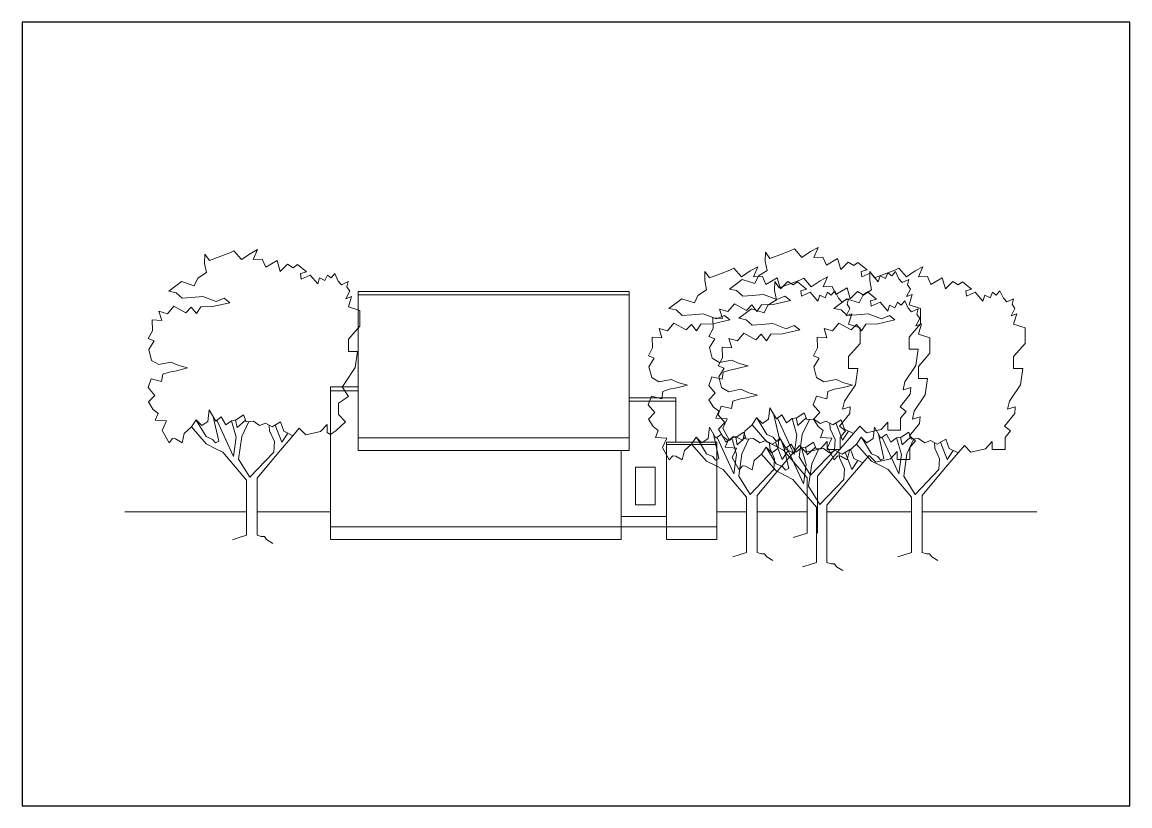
# Model space of a CAD drawing. Header units: millimetres. Extents: x 2902 to 15554, y -1771 to 10617.
# Drawn here: x 13741.16 to 13770.86, y 10595.76 to 10616.76 of the extents above; entities that cross this region are included whole.
import ezdxf

# ---------------------------------------------------------------- set-up
doc = ezdxf.new("R2010")
doc.units = ezdxf.units.MM
doc.layers.get('0').update_dxf_attribs({"lineweight": 5})
doc.layers.add('muri', color=1, linetype='Continuous', lineweight=9)
doc.layers.add('squadratura', color=7, linetype='Continuous', plot=False)

msp = doc.modelspace()

# ---------------------------------------------------------------- linework, layer by layer
for p, q in [((13748.622, 10610.028), (13748.779, 10610.073)), ((13763.654, 10610.085), (13763.811, 10610.129)), ((13763.672, 10609.935), (13763.654, 10610.085)), ((13763.908, 10610.044), (13763.672, 10609.935)), ((13764.113, 10609.807), (13763.908, 10610.044)), ((13764.372, 10610.043), (13764.308, 10609.893)), ((13764.472, 10609.965), (13764.372, 10610.043)), ((13764.572, 10610.083), (13764.472, 10609.965)), ((13764.663, 10609.883), (13764.572, 10610.083)), ((13748.64, 10609.879), (13748.622, 10610.028)), ((13748.876, 10609.987), (13748.64, 10609.879)), ((13749.081, 10609.751), (13748.876, 10609.987)), ((13749.131, 10609.909), (13749.081, 10609.751)), ((13749.276, 10609.836), (13749.131, 10609.909)), ((13749.34, 10609.987), (13749.276, 10609.836)), ((13749.44, 10609.909), (13749.34, 10609.987)), ((13749.54, 10610.027), (13749.44, 10609.909)), ((13749.631, 10609.827), (13749.54, 10610.027)), ((13749.722, 10609.726), (13749.631, 10609.827)), ((13749.9, 10609.813), (13749.722, 10609.726)), ((13749.867, 10609.668), (13749.9, 10609.813)), ((13764.163, 10609.966), (13764.113, 10609.807)), ((13764.308, 10609.893), (13764.163, 10609.966)), ((13764.754, 10609.783), (13764.663, 10609.883)), ((13764.932, 10609.87), (13764.754, 10609.783)), ((13764.899, 10609.724), (13764.932, 10609.87)), ((13749.836, 10609.353), (13749.94, 10609.553)), ((13749.94, 10609.553), (13749.867, 10609.668)), ((13762.033, 10609.566), (13762.19, 10609.611)), ((13762.051, 10609.417), (13762.033, 10609.566)), ((13762.287, 10609.525), (13762.051, 10609.417)), ((13762.492, 10609.289), (13762.287, 10609.525)), ((13762.542, 10609.447), (13762.492, 10609.289)), ((13762.687, 10609.374), (13762.542, 10609.447)), ((13762.751, 10609.525), (13762.687, 10609.374)), ((13762.851, 10609.447), (13762.751, 10609.525)), ((13762.951, 10609.565), (13762.851, 10609.447)), ((13763.042, 10609.365), (13762.951, 10609.565)), ((13764.868, 10609.41), (13764.972, 10609.61)), ((13765.022, 10609.464), (13764.868, 10609.41)), ((13764.972, 10609.61), (13764.899, 10609.724)), ((13765.022, 10609.464), (13764.936, 10609.188)), ((13766.457, 10609.566), (13766.614, 10609.611)), ((13766.475, 10609.417), (13766.457, 10609.566)), ((13766.711, 10609.525), (13766.475, 10609.417)), ((13766.916, 10609.289), (13766.711, 10609.525)), ((13766.966, 10609.447), (13766.916, 10609.289)), ((13767.111, 10609.374), (13766.966, 10609.447)), ((13767.175, 10609.525), (13767.111, 10609.374)), ((13767.275, 10609.447), (13767.175, 10609.525)), ((13767.375, 10609.565), (13767.275, 10609.447)), ((13767.466, 10609.365), (13767.375, 10609.565)), ((13749.99, 10609.408), (13749.836, 10609.353)), ((13749.99, 10609.408), (13749.904, 10609.132)), ((13763.133, 10609.265), (13763.042, 10609.365)), ((13763.311, 10609.351), (13763.133, 10609.265)), ((13763.278, 10609.206), (13763.311, 10609.351)), ((13763.351, 10609.091), (13763.278, 10609.206)), ((13763.905, 10609.299), (13764.062, 10609.344)), ((13763.923, 10609.15), (13763.905, 10609.299)), ((13764.159, 10609.259), (13763.923, 10609.15)), ((13764.364, 10609.022), (13764.159, 10609.259)), ((13764.414, 10609.18), (13764.364, 10609.022)), ((13764.559, 10609.107), (13764.414, 10609.18)), ((13764.623, 10609.258), (13764.559, 10609.107)), ((13764.723, 10609.18), (13764.623, 10609.258)), ((13764.823, 10609.298), (13764.723, 10609.18)), ((13764.914, 10609.098), (13764.823, 10609.298)), ((13764.936, 10609.188), (13765.245, 10609.092)), ((13767.557, 10609.265), (13767.466, 10609.365)), ((13767.735, 10609.351), (13767.557, 10609.265)), ((13767.702, 10609.206), (13767.735, 10609.351)), ((13767.775, 10609.091), (13767.702, 10609.206)), ((13749.904, 10609.132), (13750.213, 10609.035)), ((13750.213, 10609.035), (13750.213, 10608.618)), ((13763.247, 10608.892), (13763.351, 10609.091)), ((13763.401, 10608.946), (13763.247, 10608.892)), ((13763.401, 10608.946), (13763.315, 10608.67)), ((13765.005, 10608.998), (13764.914, 10609.098)), ((13765.183, 10609.085), (13765.005, 10608.998)), ((13765.15, 10608.939), (13765.183, 10609.085)), ((13765.223, 10608.825), (13765.15, 10608.939)), ((13765.245, 10609.092), (13765.245, 10608.675)), ((13767.671, 10608.892), (13767.775, 10609.091)), ((13767.825, 10608.946), (13767.671, 10608.892)), ((13767.825, 10608.946), (13767.739, 10608.67)), ((13750.213, 10608.618), (13749.904, 10608.269)), ((13763.315, 10608.67), (13763.624, 10608.573)), ((13763.624, 10608.573), (13763.624, 10608.156)), ((13765.245, 10608.675), (13764.936, 10608.325)), ((13765.119, 10608.625), (13765.223, 10608.825)), ((13765.273, 10608.679), (13765.119, 10608.625)), ((13765.273, 10608.679), (13765.187, 10608.403)), ((13767.739, 10608.67), (13768.048, 10608.573)), ((13768.048, 10608.573), (13768.048, 10608.156)), ((13749.904, 10608.269), (13749.904, 10607.94)), ((13764.936, 10608.325), (13764.936, 10607.997)), ((13765.187, 10608.403), (13765.496, 10608.306)), ((13765.496, 10608.306), (13765.496, 10607.889)), ((13763.624, 10608.156), (13763.315, 10607.807)), ((13764.936, 10607.997), (13765.183, 10607.997)), ((13765.183, 10607.997), (13765.121, 10607.565)), ((13768.048, 10608.156), (13767.739, 10607.807)), ((13749.904, 10607.94), (13750.151, 10607.94)), ((13750.151, 10607.94), (13750.089, 10607.509)), ((13763.315, 10607.807), (13763.315, 10607.478)), ((13765.496, 10607.889), (13765.187, 10607.54)), ((13767.739, 10607.807), (13767.739, 10607.478)), ((13750.089, 10607.509), (13749.791, 10607.065)), ((13763.315, 10607.478), (13763.562, 10607.478)), ((13763.562, 10607.478), (13763.5, 10607.047)), ((13765.121, 10607.565), (13764.823, 10607.122)), ((13765.187, 10607.54), (13765.187, 10607.211)), ((13767.739, 10607.478), (13767.986, 10607.478)), ((13767.986, 10607.478), (13767.924, 10607.047)), ((13749.791, 10607.065), (13749.739, 10606.987)), ((13764.777, 10606.909), (13764.823, 10607.122)), ((13765.187, 10607.211), (13765.434, 10607.211)), ((13765.434, 10607.211), (13765.372, 10606.78)), ((13749.739, 10606.987), (13749.91, 10606.735)), ((13763.5, 10607.047), (13763.202, 10606.604)), ((13764.968, 10606.794), (13764.696, 10606.459)), ((13764.983, 10606.976), (13764.777, 10606.909)), ((13764.968, 10606.794), (13764.983, 10606.976)), ((13765.372, 10606.78), (13765.074, 10606.337)), ((13767.924, 10607.047), (13767.626, 10606.604)), ((13749.91, 10606.735), (13749.641, 10606.552)), ((13749.641, 10606.552), (13749.641, 10606.248)), ((13763.157, 10606.391), (13763.202, 10606.604)), ((13767.58, 10606.391), (13767.626, 10606.604)), ((13746.138, 10606.066), (13746.175, 10606.375)), ((13746.175, 10606.375), (13746.347, 10606.074)), ((13746.347, 10606.074), (13746.493, 10606.187)), ((13746.493, 10606.187), (13746.616, 10605.969)), ((13746.893, 10606.105), (13747.093, 10606.237)), ((13747.093, 10606.237), (13747.162, 10606.055)), ((13749.641, 10606.248), (13749.823, 10606.049)), ((13761.17, 10606.122), (13761.206, 10606.431)), ((13761.206, 10606.431), (13761.379, 10606.131)), ((13761.379, 10606.131), (13761.524, 10606.244)), ((13761.524, 10606.244), (13761.648, 10606.025)), ((13761.925, 10606.162), (13762.125, 10606.294)), ((13762.125, 10606.294), (13762.193, 10606.112)), ((13763.347, 10606.276), (13763.075, 10605.941)), ((13763.362, 10606.458), (13763.157, 10606.391)), ((13763.347, 10606.276), (13763.362, 10606.458)), ((13764.696, 10606.459), (13764.856, 10606.329)), ((13764.856, 10606.329), (13764.711, 10606.151)), ((13765.029, 10606.124), (13765.074, 10606.337)), ((13765.234, 10606.191), (13765.029, 10606.124)), ((13765.219, 10606.009), (13765.234, 10606.191)), ((13767.771, 10606.276), (13767.499, 10605.941)), ((13767.786, 10606.458), (13767.58, 10606.391)), ((13767.771, 10606.276), (13767.786, 10606.458)), ((13745.501, 10605.743), (13745.697, 10605.915)), ((13745.697, 10605.915), (13745.819, 10606.106)), ((13745.697, 10605.915), (13746.093, 10605.465)), ((13745.819, 10606.106), (13745.974, 10605.952)), ((13745.974, 10605.952), (13746.138, 10606.066)), ((13746.616, 10605.969), (13746.771, 10606.083)), ((13746.771, 10606.083), (13746.893, 10606.105)), ((13747.162, 10606.055), (13747.356, 10606.068)), ((13747.356, 10606.068), (13747.525, 10605.955)), ((13747.525, 10605.955), (13747.68, 10606.013)), ((13747.68, 10606.013), (13747.858, 10605.918)), ((13747.858, 10605.918), (13748.085, 10606.049)), ((13748.085, 10606.049), (13748.176, 10605.799)), ((13748.416, 10605.681), (13748.589, 10605.881)), ((13748.589, 10605.881), (13748.762, 10605.702)), ((13749.335, 10605.985), (13749.153, 10605.793)), ((13749.335, 10605.77), (13749.335, 10605.985)), ((13749.823, 10606.049), (13749.576, 10605.824)), ((13759.549, 10605.604), (13759.586, 10605.913)), ((13759.586, 10605.913), (13759.758, 10605.613)), ((13760.533, 10605.799), (13760.729, 10605.972)), ((13760.729, 10605.972), (13760.851, 10606.163)), ((13760.729, 10605.972), (13761.125, 10605.521)), ((13760.851, 10606.163), (13761.006, 10606.008)), ((13761.006, 10606.008), (13761.17, 10606.122)), ((13761.648, 10606.025), (13761.802, 10606.14)), ((13761.802, 10606.14), (13761.925, 10606.162)), ((13762.193, 10606.112), (13762.388, 10606.125)), ((13762.388, 10606.125), (13762.557, 10606.011)), ((13762.557, 10606.011), (13762.712, 10606.07)), ((13762.712, 10606.07), (13762.89, 10605.975)), ((13762.89, 10605.975), (13763.117, 10606.106)), ((13763.075, 10605.941), (13763.235, 10605.811)), ((13763.117, 10606.106), (13763.208, 10605.856)), ((13763.448, 10605.737), (13763.621, 10605.937)), ((13763.621, 10605.937), (13763.794, 10605.759)), ((13763.973, 10605.604), (13764.009, 10605.913)), ((13764.009, 10605.913), (13764.182, 10605.613)), ((13764.366, 10606.042), (13764.185, 10605.85)), ((13764.366, 10605.826), (13764.366, 10606.042)), ((13764.711, 10606.151), (13764.711, 10605.826)), ((13765.219, 10606.009), (13764.947, 10605.674)), ((13767.499, 10605.941), (13767.659, 10605.811)), ((13745.446, 10605.494), (13745.501, 10605.743)), ((13748.416, 10605.681), (13748.026, 10605.23)), ((13748.176, 10605.799), (13748.416, 10605.681)), ((13748.762, 10605.702), (13749.153, 10605.793)), ((13749.335, 10605.77), (13749.429, 10605.711)), ((13749.576, 10605.824), (13749.429, 10605.711)), ((13759.108, 10605.454), (13759.231, 10605.644)), ((13759.231, 10605.644), (13759.385, 10605.49)), ((13759.385, 10605.49), (13759.549, 10605.604)), ((13759.758, 10605.613), (13759.904, 10605.725)), ((13759.904, 10605.725), (13760.027, 10605.507)), ((13760.027, 10605.507), (13760.182, 10605.621)), ((13760.182, 10605.621), (13760.304, 10605.643)), ((13760.304, 10605.643), (13760.504, 10605.775)), ((13760.478, 10605.55), (13760.533, 10605.799)), ((13760.504, 10605.775), (13760.573, 10605.593)), ((13760.573, 10605.593), (13760.768, 10605.606)), ((13760.768, 10605.606), (13760.936, 10605.493)), ((13761.269, 10605.456), (13761.496, 10605.587)), ((13761.421, 10605.337), (13761.458, 10605.646)), ((13761.458, 10605.646), (13761.63, 10605.346)), ((13761.496, 10605.587), (13761.587, 10605.337)), ((13763.448, 10605.737), (13763.058, 10605.287)), ((13763.235, 10605.811), (13763.09, 10605.633)), ((13763.09, 10605.633), (13763.09, 10605.308)), ((13763.208, 10605.856), (13763.448, 10605.737)), ((13763.532, 10605.454), (13763.654, 10605.644)), ((13763.654, 10605.644), (13763.809, 10605.49)), ((13763.794, 10605.759), (13764.185, 10605.85)), ((13763.809, 10605.49), (13763.973, 10605.604)), ((13764.182, 10605.613), (13764.328, 10605.725)), ((13764.328, 10605.725), (13764.451, 10605.507)), ((13764.711, 10605.826), (13764.366, 10605.826)), ((13764.451, 10605.507), (13764.605, 10605.621)), ((13764.605, 10605.621), (13764.728, 10605.643)), ((13764.728, 10605.643), (13764.928, 10605.775)), ((13764.928, 10605.775), (13764.996, 10605.593)), ((13764.947, 10605.674), (13765.107, 10605.544)), ((13764.996, 10605.593), (13765.191, 10605.606)), ((13765.191, 10605.606), (13765.36, 10605.493)), ((13765.693, 10605.456), (13765.92, 10605.587)), ((13765.92, 10605.587), (13766.011, 10605.337)), ((13767.659, 10605.811), (13767.514, 10605.633)), ((13767.514, 10605.633), (13767.514, 10605.308)), ((13746.093, 10605.465), (13746.335, 10605.341)), ((13746.335, 10605.341), (13746.539, 10605.237)), ((13758.857, 10605.032), (13758.912, 10605.281)), ((13758.912, 10605.281), (13759.108, 10605.454)), ((13759.108, 10605.454), (13759.504, 10605.003)), ((13760.936, 10605.493), (13761.091, 10605.551)), ((13760.98, 10605.187), (13761.103, 10605.378)), ((13761.091, 10605.551), (13761.269, 10605.456)), ((13761.103, 10605.378), (13761.257, 10605.223)), ((13761.125, 10605.521), (13761.367, 10605.398)), ((13761.257, 10605.223), (13761.421, 10605.337)), ((13761.367, 10605.398), (13761.571, 10605.294)), ((13761.571, 10605.294), (13762.201, 10604.549)), ((13761.587, 10605.337), (13761.827, 10605.219)), ((13761.63, 10605.346), (13761.776, 10605.459)), ((13761.776, 10605.459), (13761.899, 10605.24)), ((13761.827, 10605.219), (13762, 10605.419)), ((13761.899, 10605.24), (13762.054, 10605.354)), ((13762, 10605.419), (13762.173, 10605.241)), ((13762.054, 10605.354), (13762.176, 10605.376)), ((13762.173, 10605.241), (13762.564, 10605.331)), ((13762.176, 10605.376), (13762.376, 10605.509)), ((13762.376, 10605.509), (13762.445, 10605.327)), ((13762.445, 10605.327), (13762.64, 10605.339)), ((13763.058, 10605.287), (13762.486, 10604.601)), ((13762.746, 10605.523), (13762.564, 10605.331)), ((13762.64, 10605.339), (13762.808, 10605.226)), ((13762.746, 10605.308), (13762.746, 10605.523)), ((13763.09, 10605.308), (13762.746, 10605.308)), ((13762.808, 10605.226), (13762.963, 10605.284)), ((13762.963, 10605.284), (13763.141, 10605.189)), ((13763.141, 10605.189), (13763.368, 10605.32)), ((13763.281, 10605.032), (13763.336, 10605.281)), ((13763.336, 10605.281), (13763.532, 10605.454)), ((13763.368, 10605.32), (13763.459, 10605.071)), ((13763.532, 10605.454), (13763.928, 10605.003)), ((13765.107, 10605.544), (13764.962, 10605.366)), ((13764.962, 10605.366), (13764.962, 10605.041)), ((13765.36, 10605.493), (13765.515, 10605.551)), ((13765.515, 10605.551), (13765.693, 10605.456)), ((13766.011, 10605.337), (13766.251, 10605.219)), ((13766.251, 10605.219), (13766.424, 10605.419)), ((13766.424, 10605.419), (13766.597, 10605.241)), ((13766.597, 10605.241), (13766.988, 10605.331)), ((13767.17, 10605.523), (13766.988, 10605.331)), ((13767.17, 10605.308), (13767.17, 10605.523)), ((13767.514, 10605.308), (13767.17, 10605.308)), ((13746.539, 10605.237), (13747.169, 10604.492)), ((13748.026, 10605.23), (13747.454, 10604.544)), ((13759.504, 10605.003), (13759.746, 10604.879)), ((13760.729, 10604.765), (13760.784, 10605.014)), ((13760.784, 10605.014), (13760.98, 10605.187)), ((13760.98, 10605.187), (13761.376, 10604.736)), ((13761.827, 10605.219), (13761.437, 10604.768)), ((13763.459, 10605.071), (13763.699, 10604.952)), ((13763.699, 10604.952), (13763.872, 10605.152)), ((13763.872, 10605.152), (13764.045, 10604.974)), ((13763.928, 10605.003), (13764.17, 10604.879)), ((13764.045, 10604.974), (13764.436, 10605.064)), ((13764.618, 10605.256), (13764.436, 10605.064)), ((13764.618, 10605.041), (13764.618, 10605.256)), ((13764.962, 10605.041), (13764.618, 10605.041)), ((13766.251, 10605.219), (13765.861, 10604.768)), ((13759.746, 10604.879), (13759.95, 10604.775)), ((13759.95, 10604.775), (13760.58, 10604.03)), ((13761.437, 10604.768), (13760.865, 10604.083)), ((13761.376, 10604.736), (13761.618, 10604.612)), ((13763.699, 10604.952), (13763.309, 10604.501)), ((13764.17, 10604.879), (13764.374, 10604.775)), ((13764.374, 10604.775), (13765.004, 10604.03)), ((13765.861, 10604.768), (13765.289, 10604.083)), ((13747.169, 10604.492), (13747.169, 10603.014)), ((13747.454, 10604.544), (13747.454, 10603.014)), ((13761.618, 10604.612), (13761.822, 10604.508)), ((13761.822, 10604.508), (13762.452, 10603.763)), ((13762.201, 10604.549), (13762.201, 10603.071)), ((13762.486, 10604.601), (13762.486, 10603.071)), ((13763.309, 10604.501), (13762.737, 10603.816)), ((13760.58, 10604.03), (13760.58, 10602.552)), ((13760.865, 10604.083), (13760.865, 10602.552)), ((13762.737, 10603.816), (13762.737, 10602.285)), ((13765.004, 10604.03), (13765.004, 10602.552)), ((13765.289, 10604.083), (13765.289, 10602.552)), ((13762.452, 10603.763), (13762.452, 10602.285)), ((13746.974, 10602.951), (13746.799, 10602.895)), ((13747.169, 10603.014), (13746.974, 10602.951)), ((13747.454, 10603.014), (13747.57, 10602.979)), ((13747.57, 10602.979), (13747.654, 10602.979)), ((13747.654, 10602.979), (13747.712, 10602.897)), ((13762.006, 10603.008), (13761.831, 10602.952)), ((13762.201, 10603.071), (13762.006, 10603.008)), ((13747.712, 10602.897), (13747.876, 10602.796)), ((13760.385, 10602.49), (13760.21, 10602.434)), ((13760.58, 10602.552), (13760.385, 10602.49)), ((13760.865, 10602.552), (13760.981, 10602.517)), ((13760.981, 10602.517), (13761.065, 10602.517)), ((13761.065, 10602.517), (13761.123, 10602.435)), ((13761.123, 10602.435), (13761.287, 10602.334)), ((13764.809, 10602.49), (13764.634, 10602.434)), ((13765.004, 10602.552), (13764.809, 10602.49)), ((13765.289, 10602.552), (13765.405, 10602.517)), ((13765.405, 10602.517), (13765.488, 10602.517)), ((13765.488, 10602.517), (13765.547, 10602.435)), ((13765.547, 10602.435), (13765.71, 10602.334)), ((13762.257, 10602.223), (13762.082, 10602.167)), ((13762.452, 10602.285), (13762.257, 10602.223)), ((13762.737, 10602.285), (13762.853, 10602.25)), ((13762.853, 10602.25), (13762.937, 10602.25)), ((13762.937, 10602.25), (13762.995, 10602.168)), ((13762.995, 10602.168), (13763.159, 10602.067))]:
    msp.add_line(p, q)
for points in [[(13748.779, 10610.073), (13748.536, 10610.265), (13748.422, 10610.183), (13748.276, 10610.279), (13748.076, 10610.079), (13747.991, 10610.376), (13747.689, 10610.198), (13747.594, 10610.413), (13747.353, 10610.404), (13747.471, 10610.671), (13747.267, 10610.558), (13747.034, 10610.404), (13746.831, 10610.636), (13746.722, 10610.581), (13746.439, 10610.472), (13746.176, 10610.373), (13746.052, 10610.542), (13746.048, 10610.3), (13746.097, 10610.054), (13745.866, 10609.904), (13745.769, 10609.7), (13745.433, 10609.81), (13745.087, 10609.556), (13745.283, 10609.514), (13745.447, 10609.368), (13745.701, 10609.386), (13746.002, 10609.413), (13746.36, 10609.276), (13746.578, 10609.367), (13746.724, 10609.244), (13746.265, 10609.14), (13745.947, 10609.131), (13745.828, 10608.954), (13745.692, 10609.127), (13745.546, 10608.977), (13745.223, 10609.155), (13745.05, 10608.95), (13744.823, 10609.019), (13744.899, 10608.768), (13744.64, 10608.787), (13744.649, 10608.496), (13744.54, 10608.283), (13744.694, 10608.223), (13744.552, 10607.987), (13744.625, 10607.699), (13744.821, 10607.586), (13745.148, 10607.653), (13745.354, 10607.562), (13745.59, 10607.498), (13745.299, 10607.422), (13745.097, 10607.386), (13744.925, 10607.331), (13744.897, 10607.135), (13744.62, 10607.204), (13744.533, 10606.972), (13744.711, 10606.763), (13744.542, 10606.59), (13744.665, 10606.39), (13744.801, 10606.28), (13744.728, 10606.099), (13745.028, 10606.08), (13744.914, 10605.825), (13745.095, 10605.494), (13745.191, 10605.607), (13745.269, 10605.598), (13745.446, 10605.494)], [(13763.811, 10610.129), (13763.568, 10610.321), (13763.454, 10610.239), (13763.308, 10610.336), (13763.108, 10610.136), (13763.023, 10610.432), (13762.721, 10610.255), (13762.626, 10610.469), (13762.385, 10610.46), (13762.503, 10610.728), (13762.299, 10610.615), (13762.066, 10610.461), (13761.863, 10610.692), (13761.753, 10610.638), (13761.471, 10610.529), (13761.207, 10610.429), (13761.084, 10610.598), (13761.08, 10610.357), (13761.129, 10610.111), (13760.898, 10609.961), (13760.801, 10609.757), (13760.465, 10609.866), (13760.119, 10609.612), (13760.315, 10609.57), (13760.479, 10609.425), (13760.733, 10609.442), (13761.033, 10609.469), (13761.392, 10609.332), (13761.61, 10609.423), (13761.756, 10609.301), (13761.297, 10609.196), (13760.978, 10609.187), (13760.86, 10609.011), (13760.724, 10609.184), (13760.578, 10609.033), (13760.255, 10609.212), (13760.082, 10609.007), (13759.854, 10609.076), (13759.931, 10608.825), (13759.672, 10608.843), (13759.681, 10608.552), (13759.572, 10608.339), (13759.726, 10608.28), (13759.584, 10608.043), (13759.657, 10607.756), (13759.853, 10607.643), (13760.18, 10607.71), (13760.385, 10607.619), (13760.622, 10607.555), (13760.331, 10607.478), (13760.129, 10607.442), (13759.956, 10607.388), (13759.929, 10607.192), (13759.652, 10607.261), (13759.565, 10607.029), (13759.743, 10606.819), (13759.573, 10606.647), (13759.697, 10606.446), (13759.833, 10606.337), (13759.76, 10606.155), (13760.06, 10606.137), (13759.945, 10605.882), (13760.127, 10605.551), (13760.223, 10605.663), (13760.301, 10605.654), (13760.478, 10605.55)], [(13762.19, 10609.611), (13761.947, 10609.803), (13761.833, 10609.721), (13761.687, 10609.817), (13761.487, 10609.617), (13761.402, 10609.914), (13761.1, 10609.736), (13761.006, 10609.951), (13760.764, 10609.942), (13760.882, 10610.209), (13760.678, 10610.097), (13760.446, 10609.942), (13760.242, 10610.174), (13760.133, 10610.119), (13759.851, 10610.011), (13759.587, 10609.911), (13759.463, 10610.08), (13759.459, 10609.838), (13759.508, 10609.593), (13759.277, 10609.442), (13759.18, 10609.238), (13758.844, 10609.348), (13758.498, 10609.094), (13758.694, 10609.052), (13758.858, 10608.906), (13759.112, 10608.924), (13759.413, 10608.951), (13759.771, 10608.814), (13759.989, 10608.905), (13760.135, 10608.782), (13759.676, 10608.678), (13759.358, 10608.669), (13759.239, 10608.492), (13759.103, 10608.665), (13758.957, 10608.515), (13758.634, 10608.693), (13758.461, 10608.488), (13758.234, 10608.557), (13758.31, 10608.306), (13758.052, 10608.325), (13758.06, 10608.034), (13757.951, 10607.821), (13758.105, 10607.761), (13757.963, 10607.525), (13758.036, 10607.238), (13758.232, 10607.124), (13758.559, 10607.191), (13758.765, 10607.1), (13759.001, 10607.036), (13758.71, 10606.96), (13758.508, 10606.924), (13758.336, 10606.869), (13758.308, 10606.673), (13758.031, 10606.743), (13757.944, 10606.51), (13758.122, 10606.301), (13757.953, 10606.128), (13758.076, 10605.928), (13758.212, 10605.818), (13758.139, 10605.637), (13758.439, 10605.618), (13758.325, 10605.364), (13758.506, 10605.032), (13758.602, 10605.145), (13758.68, 10605.136), (13758.857, 10605.032)], [(13766.614, 10609.611), (13766.371, 10609.803), (13766.257, 10609.721), (13766.111, 10609.817), (13765.911, 10609.617), (13765.826, 10609.914), (13765.524, 10609.736), (13765.429, 10609.951), (13765.188, 10609.942), (13765.306, 10610.209), (13765.102, 10610.097), (13764.869, 10609.942), (13764.666, 10610.174), (13764.556, 10610.119), (13764.274, 10610.011), (13764.011, 10609.911), (13763.887, 10610.08), (13763.883, 10609.838), (13763.932, 10609.593), (13763.701, 10609.442), (13763.604, 10609.238), (13763.268, 10609.348), (13762.922, 10609.094), (13763.118, 10609.052), (13763.282, 10608.906), (13763.536, 10608.924), (13763.837, 10608.951), (13764.195, 10608.814), (13764.413, 10608.905), (13764.559, 10608.782), (13764.1, 10608.678), (13763.782, 10608.669), (13763.663, 10608.492), (13763.527, 10608.665), (13763.381, 10608.515), (13763.058, 10608.693), (13762.885, 10608.488), (13762.658, 10608.557), (13762.734, 10608.306), (13762.475, 10608.325), (13762.484, 10608.034), (13762.375, 10607.821), (13762.529, 10607.761), (13762.387, 10607.525), (13762.46, 10607.238), (13762.656, 10607.124), (13762.983, 10607.191), (13763.188, 10607.1), (13763.425, 10607.036), (13763.134, 10606.96), (13762.932, 10606.924), (13762.759, 10606.869), (13762.732, 10606.673), (13762.455, 10606.743), (13762.368, 10606.51), (13762.546, 10606.301), (13762.377, 10606.128), (13762.5, 10605.928), (13762.636, 10605.818), (13762.563, 10605.637), (13762.863, 10605.618), (13762.748, 10605.364), (13762.93, 10605.032), (13763.026, 10605.145), (13763.104, 10605.136), (13763.281, 10605.032)], [(13764.062, 10609.344), (13763.819, 10609.536), (13763.705, 10609.454), (13763.559, 10609.55), (13763.359, 10609.351), (13763.274, 10609.647), (13762.972, 10609.469), (13762.877, 10609.684), (13762.636, 10609.675), (13762.754, 10609.942), (13762.55, 10609.83), (13762.317, 10609.675), (13762.114, 10609.907), (13762.005, 10609.852), (13761.723, 10609.744), (13761.459, 10609.644), (13761.335, 10609.813), (13761.331, 10609.571), (13761.38, 10609.326), (13761.149, 10609.175), (13761.052, 10608.971), (13760.716, 10609.081), (13760.37, 10608.827), (13760.566, 10608.785), (13760.73, 10608.639), (13760.984, 10608.657), (13761.285, 10608.684), (13761.643, 10608.547), (13761.861, 10608.638), (13762.007, 10608.516), (13761.548, 10608.411), (13761.23, 10608.402), (13761.111, 10608.226), (13760.975, 10608.399), (13760.829, 10608.248), (13760.506, 10608.426), (13760.333, 10608.221), (13760.106, 10608.29), (13760.182, 10608.04), (13759.924, 10608.058), (13759.932, 10607.767), (13759.823, 10607.554), (13759.977, 10607.494), (13759.835, 10607.258), (13759.908, 10606.971), (13760.104, 10606.857), (13760.431, 10606.925), (13760.637, 10606.833), (13760.873, 10606.769), (13760.582, 10606.693), (13760.38, 10606.657), (13760.208, 10606.603), (13760.18, 10606.406), (13759.903, 10606.476), (13759.816, 10606.243), (13759.994, 10606.034), (13759.825, 10605.861), (13759.948, 10605.661), (13760.084, 10605.552), (13760.011, 10605.37), (13760.311, 10605.351), (13760.197, 10605.097), (13760.378, 10604.765), (13760.474, 10604.878), (13760.552, 10604.869), (13760.729, 10604.765)], [(13745.824, 10606.102), (13746.092, 10605.656), (13746.264, 10605.583), (13746.337, 10605.487), (13746.428, 10605.533), (13746.282, 10606.187)], [(13760.856, 10606.158), (13761.124, 10605.713), (13761.296, 10605.64), (13761.369, 10605.544), (13761.46, 10605.589), (13761.314, 10606.243)], [(13746.377, 10606.098), (13746.824, 10605.123), (13746.897, 10605.641), (13746.771, 10606.083)], [(13746.877, 10606.102), (13746.92, 10605.901), (13747.145, 10606.1)], [(13747.234, 10606.06), (13747.043, 10605.659), (13746.96, 10605.055), (13747.264, 10604.567), (13747.902, 10605.24), (13747.921, 10605.527), (13747.793, 10605.813), (13747.781, 10605.959)], [(13747.942, 10605.967), (13748.121, 10605.508), (13748.284, 10605.746)], [(13761.409, 10606.155), (13761.856, 10605.179), (13761.929, 10605.698), (13761.802, 10606.14)], [(13761.909, 10606.159), (13761.952, 10605.958), (13762.177, 10606.156)], [(13762.265, 10606.117), (13762.075, 10605.716), (13761.992, 10605.112), (13762.295, 10604.624), (13762.934, 10605.296), (13762.953, 10605.583), (13762.825, 10605.869), (13762.813, 10606.015)], [(13762.974, 10606.023), (13763.153, 10605.565), (13763.316, 10605.803)], [(13759.235, 10605.64), (13759.503, 10605.195), (13759.676, 10605.122), (13759.748, 10605.025), (13759.839, 10605.071), (13759.694, 10605.725)], [(13759.788, 10605.636), (13760.235, 10604.661), (13760.308, 10605.179), (13760.182, 10605.621)], [(13760.289, 10605.64), (13760.331, 10605.439), (13760.556, 10605.638)], [(13760.645, 10605.598), (13760.454, 10605.197), (13760.371, 10604.593), (13760.675, 10604.106), (13761.314, 10604.778), (13761.332, 10605.065), (13761.204, 10605.351), (13761.192, 10605.497)], [(13763.659, 10605.64), (13763.927, 10605.195), (13764.099, 10605.122), (13764.172, 10605.025), (13764.263, 10605.071), (13764.117, 10605.725)], [(13764.212, 10605.636), (13764.659, 10604.661), (13764.732, 10605.179), (13764.605, 10605.621)], [(13764.712, 10605.64), (13764.755, 10605.439), (13764.98, 10605.638)], [(13765.069, 10605.598), (13764.878, 10605.197), (13764.795, 10604.593), (13765.099, 10604.106), (13765.737, 10604.778), (13765.756, 10605.065), (13765.628, 10605.351), (13765.616, 10605.497)], [(13761.107, 10605.373), (13761.375, 10604.928), (13761.548, 10604.855), (13761.62, 10604.758), (13761.711, 10604.804), (13761.566, 10605.458)], [(13761.354, 10605.505), (13761.532, 10605.046), (13761.695, 10605.284)], [(13761.66, 10605.369), (13762.107, 10604.394), (13762.18, 10604.912), (13762.054, 10605.354)], [(13762.161, 10605.374), (13762.203, 10605.172), (13762.428, 10605.371)], [(13762.517, 10605.331), (13762.326, 10604.93), (13762.243, 10604.326), (13762.547, 10603.839), (13763.185, 10604.511), (13763.204, 10604.798), (13763.076, 10605.084), (13763.064, 10605.23)], [(13765.777, 10605.505), (13765.956, 10605.046), (13766.119, 10605.284)], [(13763.226, 10605.238), (13763.404, 10604.78), (13763.567, 10605.017)]]:
    msp.add_lwpolyline(points)
at = {"layer": 'muri'}
for p, q in [((13750.164, 10609.456), (13750.164, 10609.543)), ((13750.164, 10609.543), (13757.429, 10609.543)), ((13750.164, 10609.456), (13750.164, 10605.628)), ((13750.164, 10609.456), (13757.429, 10609.456)), ((13750.164, 10609.456), (13750.164, 10609.456)), ((13757.429, 10609.543), (13757.429, 10609.456)), ((13757.429, 10609.456), (13757.429, 10605.628)), ((13749.429, 10606.884), (13749.429, 10606.987)), ((13749.429, 10606.987), (13750.164, 10606.987)), ((13749.429, 10606.884), (13749.429, 10602.904)), ((13749.429, 10606.884), (13750.164, 10606.884)), ((13757.429, 10606.693), (13758.683, 10606.693)), ((13757.429, 10606.609), (13758.683, 10606.609)), ((13758.683, 10606.693), (13758.683, 10605.506)), ((13750.164, 10605.285), (13750.164, 10605.628)), ((13750.164, 10605.628), (13757.429, 10605.628)), ((13757.429, 10605.628), (13757.429, 10605.285)), ((13757.216, 10605.285), (13750.164, 10605.285)), ((13757.216, 10602.904), (13757.216, 10605.285)), ((13757.429, 10605.285), (13757.216, 10605.285)), ((13758.683, 10605.506), (13758.436, 10605.506)), ((13758.436, 10605.506), (13758.436, 10603.3)), ((13758.436, 10605.448), (13759.779, 10605.448)), ((13758.683, 10605.506), (13758.683, 10605.506)), ((13759.779, 10605.506), (13758.683, 10605.506)), ((13759.779, 10603.3), (13759.779, 10605.506)), ((13757.606, 10604.839), (13758.13, 10604.839)), ((13757.606, 10604.839), (13757.606, 10603.827)), ((13758.13, 10604.839), (13758.13, 10603.827)), ((13758.13, 10603.827), (13757.606, 10603.827)), ((13747.169, 10603.637), (13743.912, 10603.637)), ((13749.429, 10603.637), (13747.454, 10603.637)), ((13758.436, 10603.517), (13757.216, 10603.517)), ((13759.779, 10603.637), (13760.58, 10603.637)), ((13760.865, 10603.637), (13762.201, 10603.637)), ((13762.737, 10603.637), (13765.004, 10603.637)), ((13765.289, 10603.637), (13768.366, 10603.637)), ((13749.429, 10603.235), (13757.216, 10603.235)), ((13757.216, 10603.235), (13758.436, 10603.235)), ((13758.436, 10603.3), (13758.436, 10602.904)), ((13758.436, 10603.235), (13759.779, 10603.235)), ((13759.779, 10602.904), (13759.779, 10603.3)), ((13749.429, 10602.904), (13757.216, 10602.904)), ((13758.436, 10602.904), (13759.779, 10602.904))]:
    msp.add_line(p, q, dxfattribs=at)
at = {"layer": 'squadratura'}
msp.add_lwpolyline([(13741.157, 10595.763), (13770.857, 10595.763), (13770.857, 10616.763), (13741.157, 10616.763)], close=True, dxfattribs=at)

doc.saveas('drawing.dxf')
